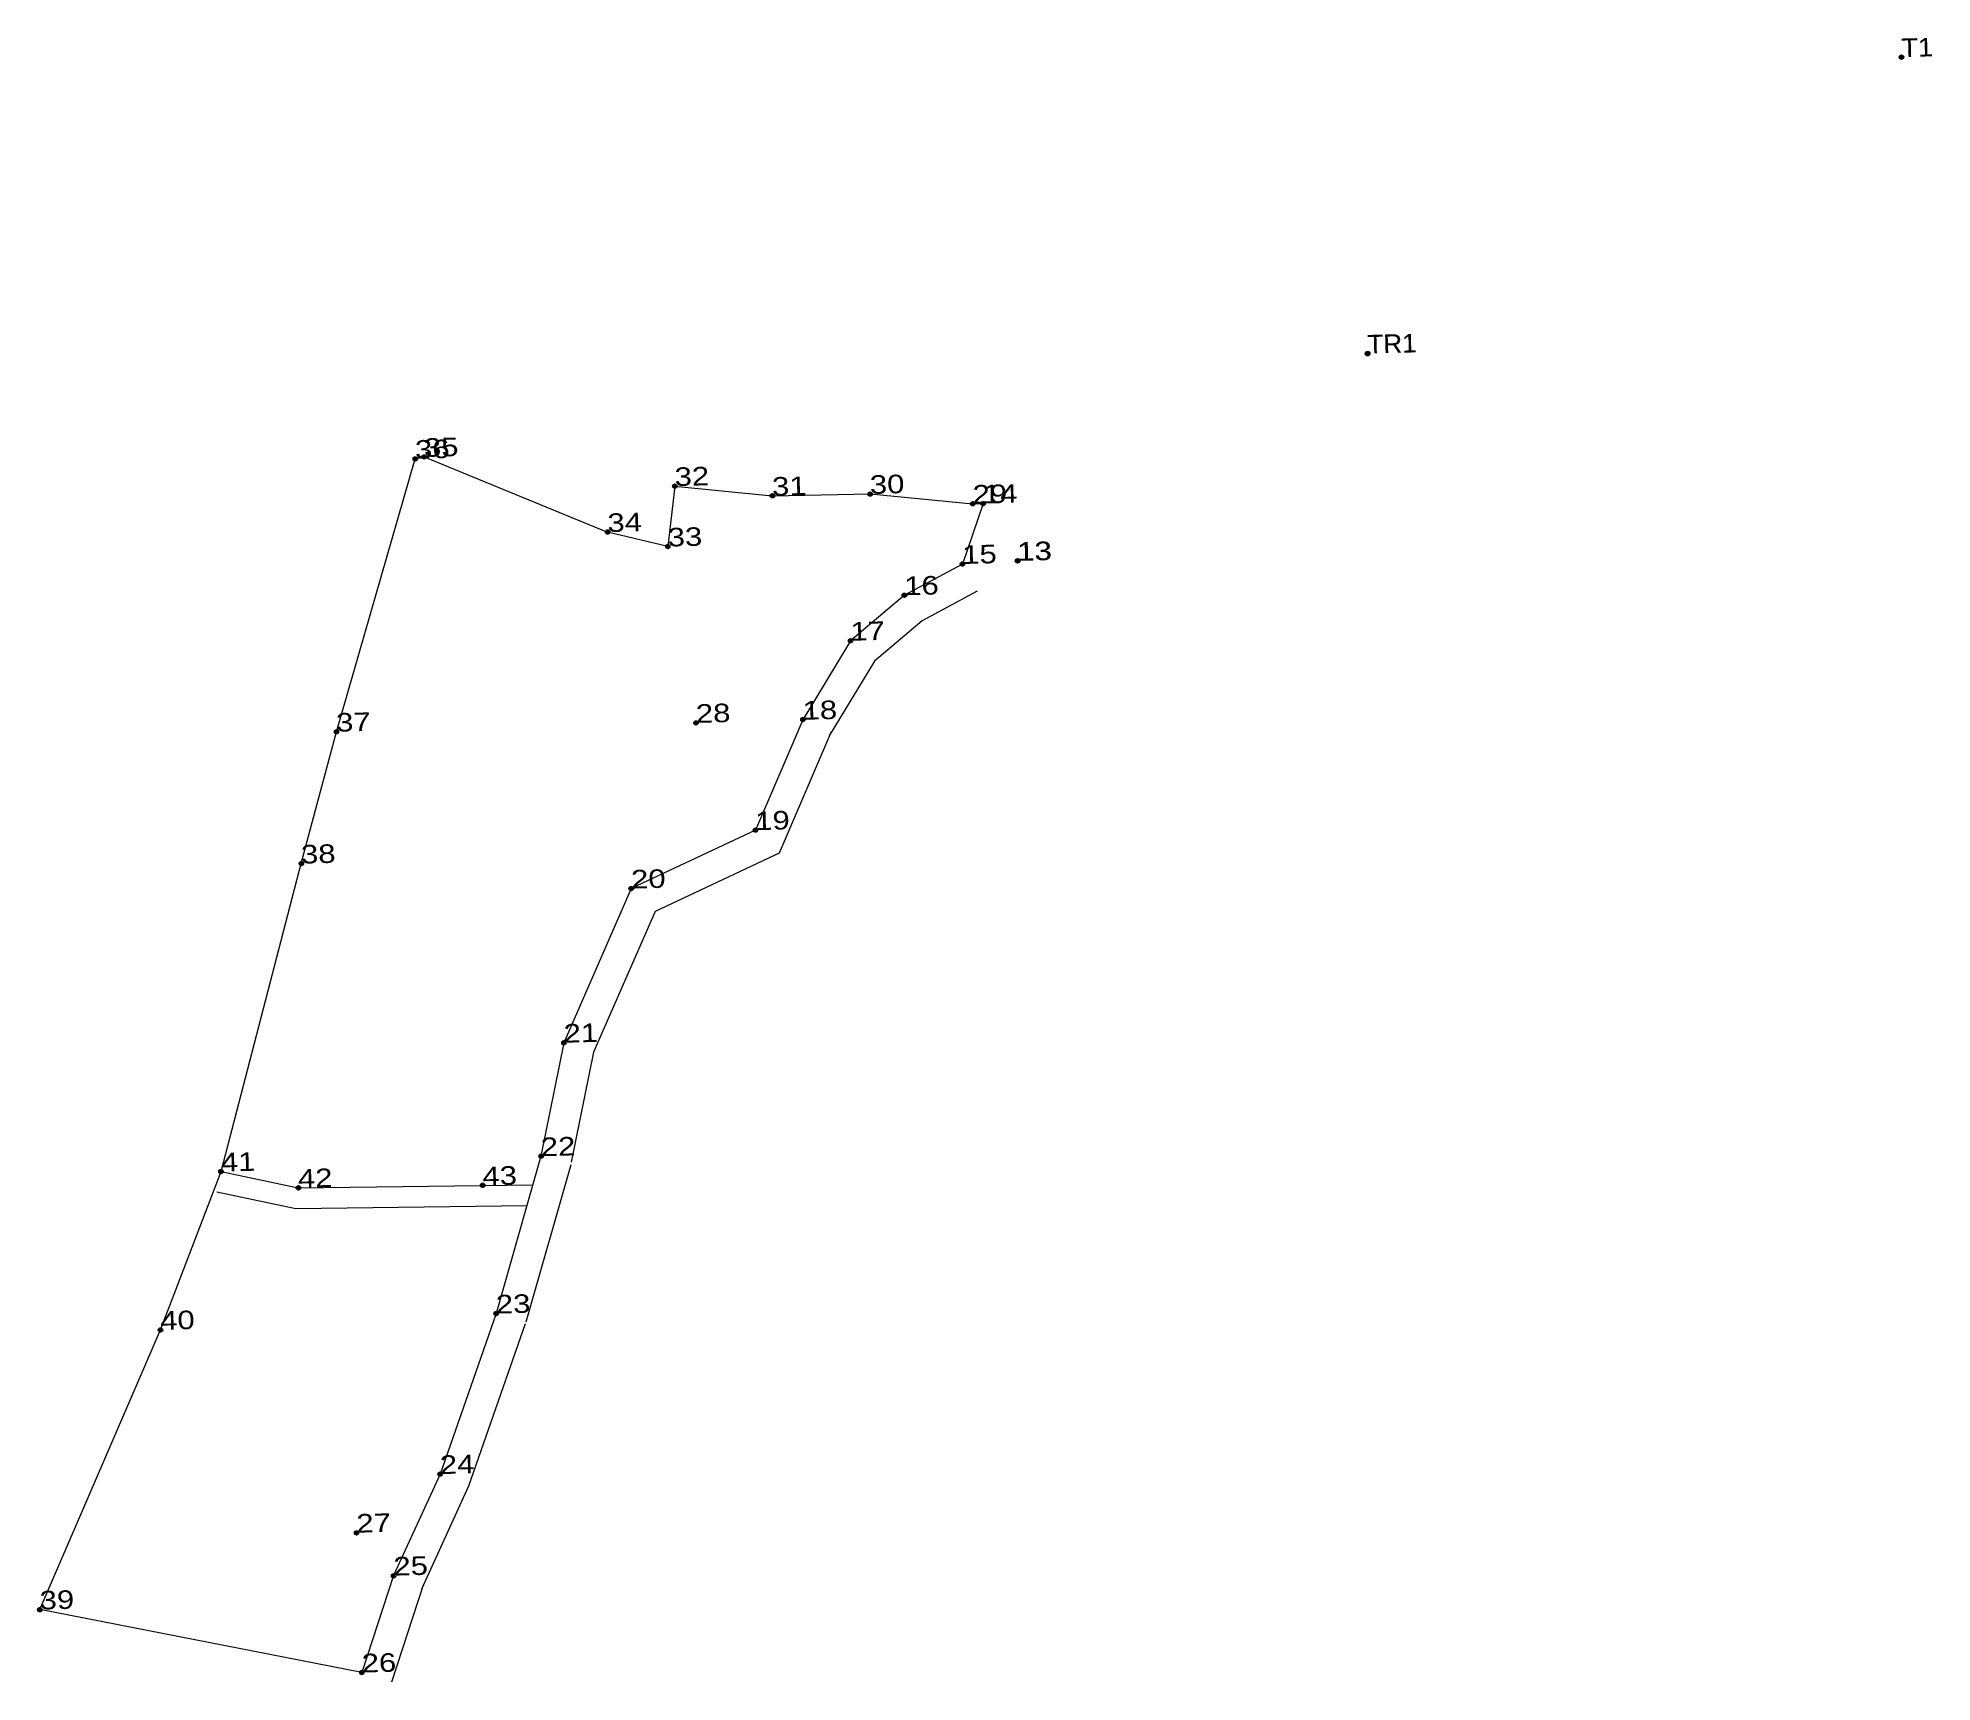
# Model space of a CAD drawing. Header units: metres. Extents: x 550962 to 551146, y 1838091 to 1838250.
import ezdxf

# ---------------------------------------------------------------- set-up
doc = ezdxf.new("R2010")
doc.units = ezdxf.units.M
doc.header["$LTSCALE"] = 0.72
doc.header["$PDMODE"] = 32
doc.header["$PDSIZE"] = 0.36
doc.layers.add('12', color=7, linetype='Continuous')
doc.layers.add('7', color=7, linetype='Continuous')
doc.layers.add('28', color=7, linetype='Continuous', lineweight=13)

msp = doc.modelspace()

# ---------------------------------------------------------------- linework, layer by layer
at = {"layer": '28'}
for p, q in [((551053.14, 1838196.8), (551047.81, 1838193.93)), ((551047.81, 1838193.93), (551043.19, 1838190.03)), ((551043.19, 1838190.03), (551038.82, 1838182.79)), ((551013.76, 1838141.22), (551009.41, 1838125.97)), ((550979.47, 1838138.59), (550987.14, 1838136.98)), ((550987.14, 1838136.98), (551009.52, 1838137.26)), ((550999.45, 1838100.46), (550996.38, 1838091.07))]:
    msp.add_line(p, q, dxfattribs=at)
for points in [[(550979.88, 1838140.55), (550987.65, 1838170.4), (550991.05, 1838183.18), (550998.7, 1838209.63), (550999.56, 1838209.82), (551017.34, 1838202.53)], [(551023.85, 1838206.99), (551033.29, 1838206.05), (551042.77, 1838206.23), (551052.72, 1838205.28), (551053.72, 1838205.3), (551051.72, 1838199.44), (551046.1, 1838196.41), (551040.88, 1838192), (551036.25, 1838184.34), (551031.66, 1838173.64), (551019.63, 1838167.98), (551013.09, 1838153.04), (551010.88, 1838142.04), (551006.53, 1838126.79), (551001.1, 1838111.23), (550996.6, 1838101.39), (550993.53, 1838092), (550962.32, 1838098.1), (550974, 1838125.21), (550979.88, 1838140.55), (550987.35, 1838138.98), (551010.09, 1838139.27)], [(551023.85, 1838206.99), (551023.18, 1838201.13), (551017.34, 1838202.53)], [(551039.01, 1838183.16), (551033.97, 1838171.42), (551021.93, 1838165.75), (551015.96, 1838152.12), (551013.82, 1838141.45)], [(551009.36, 1838125.8), (551003.87, 1838110.07), (550999.33, 1838100.14)]]:
    msp.add_lwpolyline(points, dxfattribs=at)
at = {"layer": '7'}
for p in [(551142.71, 1838248.56), (551142.72, 1838248.57), (551090.97, 1838219.83), (551090.99, 1838219.83), (550998.7, 1838209.63), (550999.57, 1838209.82), (551023.84, 1838206.99), (551033.3, 1838206.06), (551042.78, 1838206.22), (551052.71, 1838205.28), (551053.72, 1838205.29), (551017.34, 1838202.54), (551023.18, 1838201.14), (551051.72, 1838199.44), (551057.05, 1838199.74), (551057.06, 1838199.76), (551057.08, 1838199.76), (551046.09, 1838196.41), (551040.88, 1838192), (550991.06, 1838183.18), (551025.9, 1838184.04), (551036.26, 1838184.36), (551031.66, 1838173.65), (550987.66, 1838170.41), (551019.62, 1838167.98), (551013.1, 1838153.03), (550979.87, 1838140.55), (551010.9, 1838142.05), (550987.37, 1838138.98), (551005.23, 1838139.22), (551006.53, 1838126.79), (550974.01, 1838125.2), (551001.11, 1838111.23), (550993.01, 1838105.53), (550996.6, 1838101.38), (550962.31, 1838098.09), (550993.53, 1838092)]:
    msp.add_point(p, dxfattribs=at)

# ---------------------------------------------------------------- texts
at = {"layer": '12'}
for s, width, p in [('T1', 1.1, (551142.71, 1838248.57)), ('T1', 1.1, (551142.72, 1838248.57)), ('TR1', 1.05, (551090.97, 1838219.83)), ('TR1', 1.05, (551090.99, 1838219.84)), ('36', 1.25, (550998.7, 1838209.63)), ('35', 1.25, (550999.56, 1838209.82)), ('32', 1.25, (551023.85, 1838206.99)), ('31', 1.25, (551033.29, 1838206.05)), ('30', 1.25, (551042.77, 1838206.23)), ('29', 1.25, (551052.72, 1838205.28)), ('14', 1.25, (551053.72, 1838205.3)), ('34', 1.25, (551017.34, 1838202.53)), ('33', 1.25, (551023.18, 1838201.13)), ('15', 1.25, (551051.72, 1838199.44)), ('13', 1.25, (551057.04, 1838199.74)), ('13', 1.25, (551057.05, 1838199.75)), ('13', 1.25, (551057.07, 1838199.75)), ('16', 1.25, (551046.1, 1838196.41)), ('17', 1.25, (551040.88, 1838192)), ('37', 1.25, (550991.05, 1838183.18)), ('28', 1.25, (551025.91, 1838184.04)), ('18', 1.25, (551036.25, 1838184.34)), ('19', 1.25, (551031.66, 1838173.64)), ('38', 1.25, (550987.65, 1838170.4)), ('20', 1.25, (551019.63, 1838167.98)), ('21', 1.25, (551013.09, 1838153.04)), ('22', 1.25, (551010.88, 1838142.04)), ('41', 1.25, (550979.88, 1838140.55)), ('42', 1.25, (550987.35, 1838138.98)), ('43', 1.25, (551005.23, 1838139.21)), ('23', 1.25, (551006.53, 1838126.79)), ('40', 1.25, (550974, 1838125.21)), ('24', 1.25, (551001.1, 1838111.23)), ('27', 1.25, (550993.01, 1838105.55)), ('25', 1.25, (550996.6, 1838101.39)), ('39', 1.25, (550962.32, 1838098.1)), ('26', 1.25, (550993.53, 1838092))]:
    msp.add_text(s, height=1.8, rotation=1.5, dxfattribs=dict(at, width=width)).set_placement(p)

doc.saveas('drawing.dxf')
